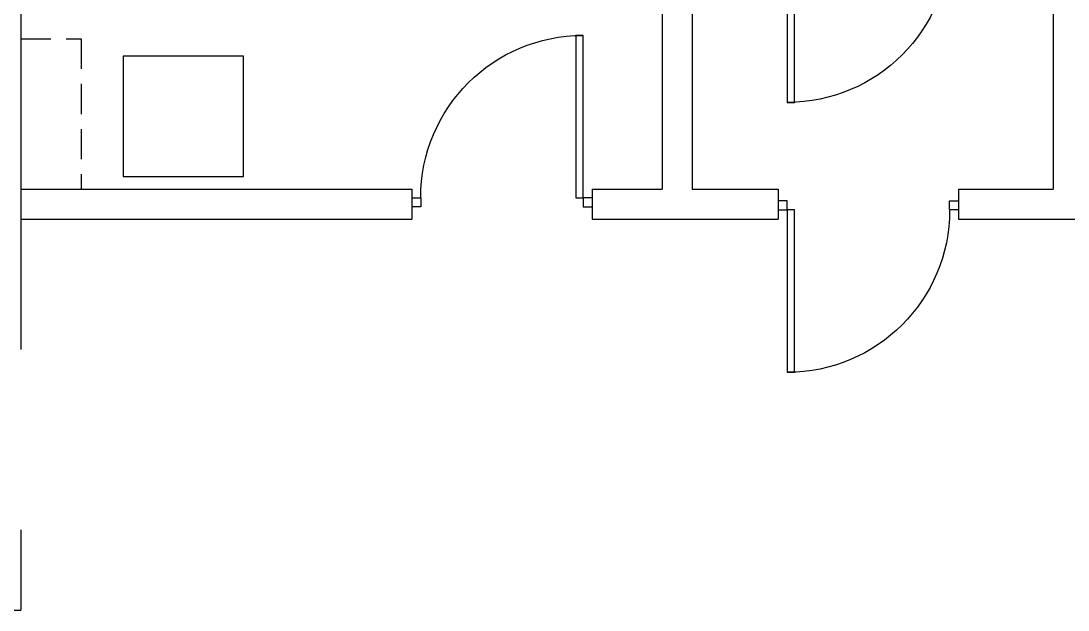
# Model space of a CAD drawing. Extents: x -211487 to 129179, y -113885 to 115281.
# Drawn here: x -46041 to -40816, y -89615 to -86675 of the extents above; entities that cross this region are included whole.
import ezdxf

# ---------------------------------------------------------------- set-up
doc = ezdxf.new("R2010")
doc.units = 0
doc.linetypes.add('HIDDEN', pattern=[0.375, 0.25, -0.125])
doc.layers.get('0').update_dxf_attribs({"linetype": 'CONTINUOUS'})
for name, color, linetype in [('00 Furniture and Equp', 7, 'CONTINUOUS'), ('BLD-PART', 7, 'CONTINUOUS'), ('BLD-STRUCT', 7, 'CONTINUOUS'), ('DOOR', 7, 'CONTINUOUS'), ('Peep', 7, 'CONTINUOUS')]:
    doc.layers.add(name, color=color, linetype=linetype)

# ---------------------------------------------------------------- blocks, each defined once
blk = doc.blocks.new('DOORX')
for p, q in [((0.05, 0), (0.05, 0.9)), ((0.05, 0.9), (0.09, 0.9)), ((0.09, 0.9), (0.09, 0)), ((0, 0), (0.05, 0)), ((0.09, 0), (0.05, 0)), ((0.05, 0), (0.05, -0.05)), ((0.05, -0.05), (0, -0.05)), ((0.95, 0), (0.95, -0.05)), ((1, 0), (0.95, 0)), ((0.95, -0.05), (1, -0.05))]:
    blk.add_line(p, q)
blk.add_arc((0.05, 0), 0.9, 0, 90)
blk = doc.blocks.new('STANDARD')
blk.add_blockref('DOORX', (0.5366, 0.2561))

msp = doc.modelspace()

# ---------------------------------------------------------------- linework, layer by layer
at = {"layer": '00 Furniture and Equp'}
for p, q in [((-44931.5, -86851.5), (-45531.5, -86851.5)), ((-45531.5, -86851.5), (-45531.5, -87451.5)), ((-44931.5, -87451.5), (-44931.5, -86851.5)), ((-45531.5, -87451.5), (-44931.5, -87451.5))]:
    msp.add_line(p, q, dxfattribs=at)
at = {"layer": 'BLD-PART'}
for p, q in [((-42841.3, -83864.7), (-42841.3, -87514.7)), ((-42691.3, -86314.7), (-42691.3, -87514.7)), ((-40891.3, -86314.7), (-40891.3, -87514.7)), ((-46041.3, -87514.7), (-44091.3, -87514.7)), ((-44091.3, -87514.7), (-44091.3, -87664.7)), ((-43191.3, -87514.7), (-43191.3, -87664.7)), ((-43191.3, -87514.7), (-42841.3, -87514.7)), ((-42691.3, -87514.7), (-42262.3, -87514.7)), ((-42262.3, -87514.7), (-42262.3, -87664.7)), ((-41362.3, -87514.7), (-40891.3, -87514.7)), ((-41362.3, -87514.7), (-41362.3, -87664.7)), ((-46041.3, -87664.7), (-44291.3, -87664.7)), ((-44291.3, -87664.7), (-44091.3, -87664.7)), ((-43191.3, -87664.7), (-42691.3, -87664.7)), ((-42691.3, -87664.7), (-42262.3, -87664.7)), ((-41362.3, -87664.7), (-40281.7, -87664.7))]:
    msp.add_line(p, q, dxfattribs=at)
at = {"layer": 'BLD-STRUCT'}
for p, q in [((-46041.3, -83864.7), (-46041.3, -88314.7)), ((-46041.3, -89214.7), (-46041.3, -89614.7)), ((-46391.3, -89614.7), (-46041.3, -89614.7))]:
    msp.add_line(p, q, dxfattribs=at)
at = {"layer": 'Peep', "color": 0, "linetype": 'HIDDEN', "ltscale": 600}
for p, q in [((-46041.3, -86764.7), (-45741.3, -86764.7)), ((-45741.3, -86764.7), (-45741.3, -87514.7))]:
    msp.add_line(p, q, dxfattribs=at)

# ---------------------------------------------------------------- block references
at = {"layer": 'DOOR', "xscale": -900, "yscale": 900, "zscale": 900, "rotation": 180}
for p in [(-42745, -86041.4), (-42745, -87388.1)]:
    msp.add_blockref('Standard', p, dxfattribs=at)
at = {"layer": 'DOOR', "xscale": -900, "yscale": 900, "zscale": 900}
msp.add_blockref('Standard', (-42708.7, -87788), dxfattribs=at)

doc.saveas('drawing.dxf')
